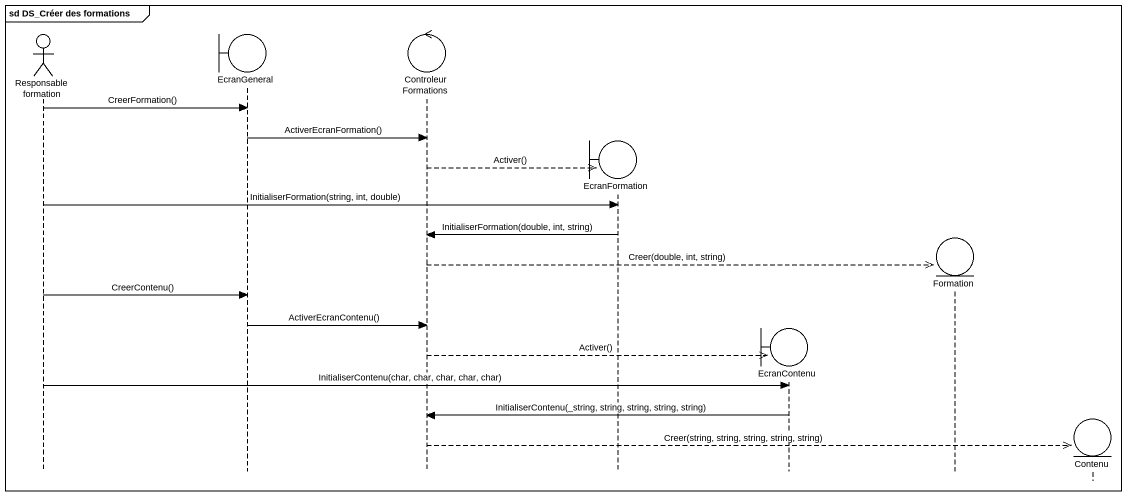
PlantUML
@startuml
mainframe sd DS_Créer des formations
hide footbox
actor "Responsable formation" as Responsable_formation
boundary EcranGeneral
control ControleurFormations
boundary EcranFormation
boundary EcranContenu
entity Formation
entity Contenu

Responsable_formation -> EcranGeneral : CreerFormation()
EcranGeneral -> ControleurFormations : ActiverEcranFormation()
ControleurFormations -->> EcranFormation ** : Activer()
Responsable_formation -> EcranFormation : InitialiserFormation(string, int, double)
EcranFormation -> ControleurFormations : InitialiserFormation(double, int, string)
ControleurFormations -->> Formation ** : Creer(double, int, string)
Responsable_formation -> EcranGeneral : CreerContenu()
EcranGeneral -> ControleurFormations : ActiverEcranContenu()
ControleurFormations -->> EcranContenu ** : Activer()
Responsable_formation -> EcranContenu : InitialiserContenu(char, char, char, char, char)
EcranContenu -> ControleurFormations : InitialiserContenu(_string, string, string, string, string)
ControleurFormations -->> Contenu ** : Creer(string, string, string, string, string)
@enduml
